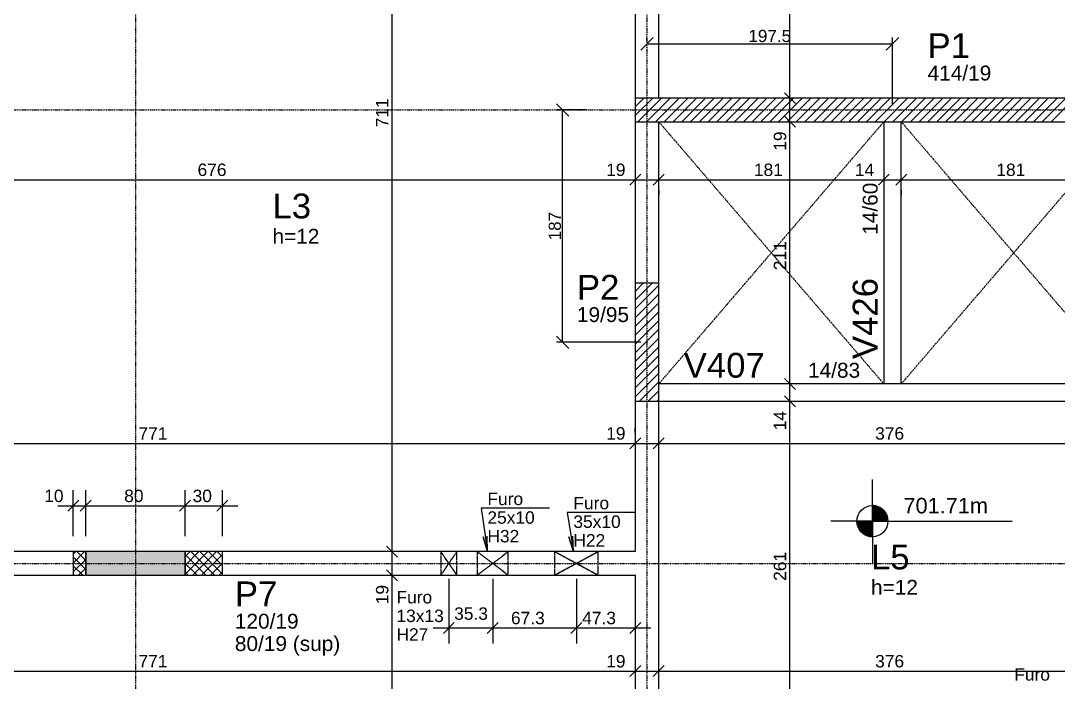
# Model space of a CAD drawing. Extents: x 37185 to 43130, y -8131 to -3926.
# Drawn here: x 38748 to 39583, y -5439 to -4906 of the extents above; entities that cross this region are included whole.
import ezdxf

# ---------------------------------------------------------------- set-up
doc = ezdxf.new("R2010")
doc.units = 0
doc.header["$MEASUREMENT"] = 0
doc.linetypes.add('ESTILO_TQS_0001', pattern=[1, 0.7, -0.3])
doc.linetypes.add('ESTILO_TQS_0004', pattern=[1.12, 0.5, -0.2, 0.01, -0.2, 0.01, -0.2])
doc.layers.get('0').update_dxf_attribs({"linetype": 'CONTINUOUS'})
doc.layers.get('Defpoints').update_dxf_attribs({"linetype": 'CONTINUOUS'})
for name, color, linetype in [('37', 4, 'CONTINUOUS'), ('39', 74, 'CONTINUOUS'), ('40', 240, 'CONTINUOUS'), ('42', 3, 'CONTINUOUS'), ('43', 3, 'CONTINUOUS'), ('44', 3, 'CONTINUOUS'), ('45', 2, 'CONTINUOUS'), ('46', 2, 'CONTINUOUS'), ('47', 2, 'CONTINUOUS'), ('53', 242, 'CONTINUOUS'), ('54', 242, 'CONTINUOUS'), ('55', 12, 'CONTINUOUS'), ('70', 160, 'CONTINUOUS'), ('75', 9, 'CONTINUOUS'), ('79', 12, 'CONTINUOUS'), ('81', 2, 'CONTINUOUS'), ('82', 252, 'CONTINUOUS'), ('83', 74, 'CONTINUOUS')]:
    doc.layers.add(name, color=color, linetype=linetype)
doc.styles.add('Arial_2mm 1-50', font='arial.ttf', dxfattribs={"height": 9.835329})
doc.styles.add('TQS_ARIAL', font='arial.ttf')
doc.dimstyles.new('Diagonal 2mm 1-50', dxfattribs={"dimscale": 30.48, "dimtxt": 9.8353, "dimasz": 0.328084, "dimexe": 0.164042, "dimexo": 0.164042, "dimgap": 0.04101, "dimtad": 1, "dimdec": 1, "dimdsep": 46, "dimtxsty": 'Arial_2mm 1-50', "dimblk1": 'OBLIQUE', "dimblk2": 'OBLIQUE', "dimsah": 1, "dimcen": 0.09, "dimadec": 8, "dimazin": 0, "dimtfac": 1, "dimtdec": 8, "dimtmove": 1, "dimatfit": 0, "dimfxl": 1, "dimtvp": 1, "dimtfillclr": 256, "dimtolj": 1, "dimtzin": 0, "dimarcsym": 2})

# ---------------------------------------------------------------- blocks, each defined once
blk = doc.blocks.new('_Oblique')
at = {"color": 0, "linetype": 'ByBlock', "lineweight": -2}
blk.add_line((-0.5, -0.5), (0.5, 0.5), dxfattribs=at)
blk = doc.blocks.new('*D117')
at = {"layer": '55', "color": 0, "linetype": 'Continuous', "lineweight": -2}
for p, q in [((39203.25, -4978.28), (39179.36, -4978.28)), ((39184.36, -5165.28), (39184.36, -4978.28)), ((39247.21, -5165.28), (39179.36, -5165.28))]:
    blk.add_line(p, q, dxfattribs=at)
at = {"layer": 'Defpoints', "color": 0, "linetype": 'Continuous'}
for p in [(39184.36, -4978.28), (39208.25, -4978.28), (39252.21, -5165.28)]:
    blk.add_point(p, dxfattribs=at)
at = {"layer": '55', "color": 0, "linetype": 'Continuous', "lineweight": -2, "xscale": 10, "yscale": 10, "zscale": 10}
for p, rotation in [((39184.36, -4978.28), 90), ((39184.36, -5165.28), 270)]:
    blk.add_blockref('_Oblique', p, dxfattribs=dict(at, rotation=rotation))
at = {"layer": '55', "color": 0, "linetype": 'Continuous', "insert": (39178.09, -5071.78), "char_height": 9.835, "attachment_point": 5, "rotation": 90, "style": 'Arial_2mm 1-50'}
blk.add_mtext('\\A1;187', dxfattribs=at)
blk = doc.blocks.new('*D118')
at = {"layer": '55', "color": 0, "linetype": 'Continuous', "lineweight": -2}
for p, q in [((39252.21, -4922.11), (39252.21, -4920.07)), ((39449.71, -4973.28), (39449.71, -4920.07)), ((39252.21, -4925.07), (39449.71, -4925.07))]:
    blk.add_line(p, q, dxfattribs=at)
at = {"layer": 'Defpoints', "color": 0, "linetype": 'Continuous'}
for p in [(39252.21, -4927.11), (39449.71, -4925.07), (39449.71, -4978.28)]:
    blk.add_point(p, dxfattribs=at)
at = {"layer": '55', "color": 0, "linetype": 'Continuous', "lineweight": -2, "xscale": 10, "yscale": 10, "zscale": 10, "rotation": 180}
blk.add_blockref('_Oblique', (39252.21, -4925.07), dxfattribs=at)
at = {"layer": '55', "color": 0, "linetype": 'Continuous', "lineweight": -2, "xscale": 10, "yscale": 10, "zscale": 10}
blk.add_blockref('_Oblique', (39449.71, -4925.07), dxfattribs=at)
at = {"layer": '55', "color": 0, "linetype": 'Continuous', "insert": (39350.96, -4918.8), "char_height": 9.835, "attachment_point": 5, "style": 'Arial_2mm 1-50'}
blk.add_mtext('\\A1;197.5', dxfattribs=at)

msp = doc.modelspace()

# ---------------------------------------------------------------- linework, layer by layer
at = {"layer": '37', "linetype": 'Continuous'}
for points in [[(39242.71, -4808.78), (39242.71, -4968.78)], [(39261.71, -4968.78), (39261.71, -4808.78)], [(39242.71, -4987.78), (39242.71, -5117.78)], [(39261.71, -5117.78), (39261.71, -4987.78)], [(39442.71, -4987.78), (39442.71, -5198.78)], [(39456.71, -5198.78), (39456.71, -4987.78)], [(39442.71, -5198.78), (39261.71, -5198.78)], [(39456.71, -5198.78), (39442.71, -5198.78)], [(39637.71, -5198.78), (39456.71, -5198.78)], [(39242.71, -5212.78), (39242.71, -5333.78)], [(39261.71, -5343.28), (39261.71, -5212.78)], [(39261.71, -5212.78), (39449.71, -5212.78)], [(39449.71, -5212.78), (39637.71, -5212.78)], [(38790.71, -5333.78), (38471.71, -5333.78)], [(39242.71, -5333.78), (38910.71, -5333.78)], [(39261.71, -5473.81), (39261.71, -5343.28)], [(38471.71, -5352.78), (38790.71, -5352.78)], [(38910.71, -5352.78), (39242.71, -5352.78)], [(39242.71, -5352.78), (39242.71, -5480.81)]]:
    msp.add_lwpolyline(points, dxfattribs=at)
at = {"layer": '39', "linetype": 'Continuous'}
for p, q in [((39242.71, -4982.86), (39256.78, -4968.78)), ((39242.71, -4975.79), (39249.71, -4968.78)), ((39244.86, -4987.78), (39263.86, -4968.78)), ((39251.93, -4987.78), (39270.93, -4968.78)), ((39259, -4987.78), (39278, -4968.78)), ((39266.07, -4987.78), (39285.07, -4968.78)), ((39273.14, -4987.78), (39292.14, -4968.78)), ((39280.21, -4987.78), (39299.21, -4968.78)), ((39287.28, -4987.78), (39306.28, -4968.78)), ((39294.35, -4987.78), (39313.35, -4968.78)), ((39301.42, -4987.78), (39320.42, -4968.78)), ((39308.5, -4987.78), (39327.5, -4968.78)), ((39315.57, -4987.78), (39334.57, -4968.78)), ((39322.64, -4987.78), (39341.64, -4968.78)), ((39329.71, -4987.78), (39348.71, -4968.78)), ((39336.78, -4987.78), (39355.78, -4968.78)), ((39343.85, -4987.78), (39362.85, -4968.78)), ((39350.92, -4987.78), (39369.92, -4968.78)), ((39357.99, -4987.78), (39376.99, -4968.78)), ((39365.06, -4987.78), (39384.06, -4968.78)), ((39372.14, -4987.78), (39391.14, -4968.78)), ((39379.21, -4987.78), (39398.21, -4968.78)), ((39386.28, -4987.78), (39405.28, -4968.78)), ((39393.35, -4987.78), (39412.35, -4968.78)), ((39400.42, -4987.78), (39419.42, -4968.78)), ((39407.49, -4987.78), (39426.49, -4968.78)), ((39414.56, -4987.78), (39433.56, -4968.78)), ((39421.63, -4987.78), (39440.63, -4968.78)), ((39428.7, -4987.78), (39447.7, -4968.78)), ((39435.77, -4987.78), (39454.77, -4968.78)), ((39442.85, -4987.78), (39461.85, -4968.78)), ((39449.92, -4987.78), (39468.92, -4968.78)), ((39456.99, -4987.78), (39475.99, -4968.78)), ((39464.06, -4987.78), (39483.06, -4968.78)), ((39471.13, -4987.78), (39490.13, -4968.78)), ((39478.2, -4987.78), (39497.2, -4968.78)), ((39485.27, -4987.78), (39504.27, -4968.78)), ((39492.34, -4987.78), (39511.34, -4968.78)), ((39499.41, -4987.78), (39518.41, -4968.78)), ((39506.49, -4987.78), (39525.49, -4968.78)), ((39513.56, -4987.78), (39532.56, -4968.78)), ((39520.63, -4987.78), (39539.63, -4968.78)), ((39527.7, -4987.78), (39546.7, -4968.78)), ((39534.77, -4987.78), (39553.77, -4968.78)), ((39541.84, -4987.78), (39560.84, -4968.78)), ((39548.91, -4987.78), (39567.91, -4968.78)), ((39555.98, -4987.78), (39574.98, -4968.78)), ((39563.05, -4987.78), (39582.05, -4968.78)), ((39570.13, -4987.78), (39589.13, -4968.78)), ((39577.2, -4987.78), (39596.2, -4968.78)), ((39242.71, -5131.35), (39256.28, -5117.78)), ((39242.71, -5124.28), (39249.21, -5117.78)), ((39242.71, -5138.42), (39261.71, -5119.42)), ((39242.71, -5145.49), (39261.71, -5126.49)), ((39242.71, -5152.56), (39261.71, -5133.56)), ((39242.71, -5159.64), (39261.71, -5140.64)), ((39242.71, -5166.71), (39261.71, -5147.71)), ((39242.71, -5173.78), (39261.71, -5154.78)), ((39242.71, -5180.85), (39261.71, -5161.85)), ((39242.71, -5187.92), (39261.71, -5168.92)), ((39242.71, -5194.99), (39261.71, -5175.99)), ((39242.71, -5202.06), (39261.71, -5183.06)), ((39242.71, -5209.13), (39261.71, -5190.13)), ((39246.13, -5212.78), (39261.71, -5197.2)), ((39253.2, -5212.78), (39261.71, -5204.27)), ((39260.27, -5212.78), (39261.71, -5211.35))]:
    msp.add_line(p, q, dxfattribs=at)
for points in [[(39656.71, -4968.78), (39242.71, -4968.78), (39242.71, -4987.78), (39656.71, -4987.78), (39656.71, -4968.78)], [(39242.71, -5212.78), (39261.71, -5212.78), (39261.71, -5117.78), (39242.71, -5117.78), (39242.71, -5212.78)]]:
    msp.add_lwpolyline(points, dxfattribs=at)
at = {"layer": '40', "linetype": 'Continuous'}
for p, q in [((38790.71, -5342.93), (38799.86, -5333.78)), ((38790.71, -5335.86), (38792.79, -5333.78)), ((38790.71, -5338.09), (38800.71, -5348.09)), ((38790.71, -5350.01), (38800.71, -5340.01)), ((38793.47, -5333.78), (38800.71, -5341.02)), ((38800.54, -5333.78), (38800.71, -5333.95)), ((38880.71, -5351.93), (38898.86, -5333.78)), ((38880.71, -5344.86), (38891.78, -5333.78)), ((38880.71, -5337.79), (38884.71, -5333.78)), ((38880.71, -5336.16), (38897.33, -5352.78)), ((38885.4, -5333.78), (38904.4, -5352.78)), ((38886.93, -5352.78), (38905.93, -5333.78)), ((38892.47, -5333.78), (38910.71, -5352.02)), ((38894, -5352.78), (38910.71, -5336.07)), ((38899.54, -5333.78), (38910.71, -5344.95)), ((38906.61, -5333.78), (38910.71, -5337.88)), ((38790.71, -5345.16), (38798.33, -5352.78)), ((38795, -5352.78), (38800.71, -5347.08)), ((38880.71, -5343.24), (38890.26, -5352.78)), ((38901.07, -5352.78), (38910.71, -5343.14)), ((38790.71, -5352.23), (38791.26, -5352.78)), ((38880.71, -5350.31), (38883.18, -5352.78)), ((38908.14, -5352.78), (38910.71, -5350.21))]:
    msp.add_line(p, q, dxfattribs=at)
for points in [[(38800.71, -5333.78), (38790.71, -5333.78), (38790.71, -5352.78), (38800.71, -5352.78), (38800.71, -5333.78)], [(38910.71, -5333.78), (38880.71, -5333.78), (38880.71, -5352.78), (38910.71, -5352.78), (38910.71, -5333.78)]]:
    msp.add_lwpolyline(points, dxfattribs=at)
at = {"layer": '53', "linetype": 'ESTILO_TQS_0001'}
for points in [[(39092.82, -5343.28), (39086.32, -5352.78), (39099.32, -5352.78), (39092.82, -5343.28), (39099.32, -5352.78), (39099.32, -5333.78), (39092.82, -5343.28), (39099.32, -5333.78), (39086.32, -5333.78), (39092.82, -5343.28), (39086.32, -5333.78), (39086.32, -5352.78), (39092.82, -5343.28)], [(39128.15, -5343.28), (39115.65, -5352.78), (39140.65, -5352.78), (39128.15, -5343.28), (39140.65, -5352.78), (39140.65, -5333.78), (39128.15, -5343.28), (39140.65, -5333.78), (39115.65, -5333.78), (39128.15, -5343.28), (39115.65, -5333.78), (39115.65, -5352.78), (39128.15, -5343.28)], [(39195.42, -5343.28), (39177.92, -5352.78), (39212.92, -5352.78), (39195.42, -5343.28), (39212.92, -5352.78), (39212.92, -5333.78), (39195.42, -5343.28), (39212.92, -5333.78), (39177.92, -5333.78), (39195.42, -5343.28), (39177.92, -5333.78), (39177.92, -5352.78), (39195.42, -5343.28)]]:
    msp.add_lwpolyline(points, dxfattribs=at)
at = {"layer": '55', "linetype": 'Continuous'}
for p, q in [((39433.52, -5309.24), (39433.52, -5275.68)), ((39433.52, -5296.74), (39433.52, -5321.74)), ((39433.52, -5297.35), (39437.35, -5297.35)), ((39433.52, -5298.14), (39439.25, -5298.14)), ((39433.52, -5298.93), (39440.58, -5298.93)), ((39433.52, -5299.73), (39441.63, -5299.73)), ((39433.52, -5300.52), (39442.47, -5300.52)), ((39433.52, -5301.31), (39443.17, -5301.31)), ((39433.52, -5302.11), (39443.78, -5302.11)), ((39433.52, -5302.9), (39444.29, -5302.9)), ((39433.52, -5303.69), (39444.72, -5303.69)), ((39433.52, -5304.48), (39445.08, -5304.48)), ((39433.52, -5305.28), (39445.37, -5305.28)), ((39433.52, -5306.07), (39445.61, -5306.07)), ((39433.52, -5306.86), (39445.79, -5306.86)), ((39433.52, -5309.24), (39399.96, -5309.24)), ((39421.02, -5309.24), (39446.02, -5309.24)), ((39433.52, -5310.03), (39421.02, -5310.03)), ((39433.52, -5310.83), (39421.12, -5310.83)), ((39433.52, -5311.62), (39421.25, -5311.62)), ((39433.52, -5312.41), (39421.43, -5312.41)), ((39433.52, -5313.21), (39421.66, -5313.21)), ((39433.52, -5314), (39421.96, -5314)), ((39433.52, -5314.79), (39422.32, -5314.79)), ((39433.52, -5315.58), (39422.75, -5315.58)), ((39433.52, -5307.66), (39445.92, -5307.66)), ((39433.52, -5308.45), (39445.99, -5308.45)), ((39433.52, -5309.24), (39546.02, -5309.24)), ((39433.52, -5309.24), (39433.52, -5342.8)), ((39433.52, -5316.38), (39423.26, -5316.38)), ((39433.52, -5317.17), (39423.85, -5317.17)), ((39433.52, -5317.96), (39424.56, -5317.96)), ((39433.52, -5318.76), (39425.41, -5318.76)), ((39433.52, -5319.55), (39426.45, -5319.55)), ((39433.52, -5320.34), (39427.77, -5320.34)), ((39433.52, -5321.13), (39429.67, -5321.13))]:
    msp.add_line(p, q, dxfattribs=at)
msp.add_circle((39433.52, -5309.24), 12.5, dxfattribs=at)
at = {"layer": '70', "linetype": 'ESTILO_TQS_0004'}
for p, q in [((38840.71, -4238.71), (38840.71, -6231.27)), ((39252.21, -4238.71), (39252.21, -6231.27)), ((37639.37, -4978.28), (40722.12, -4978.28)), ((37639.37, -5343.28), (40817.48, -5343.28))]:
    msp.add_line(p, q, dxfattribs=at)
at = {"layer": '75', "linetype": 'Continuous'}
for p, q in [((39047.21, -5346.28), (39047.21, -4610.28)), ((39367.16, -4981.28), (39367.16, -4755.28)), ((39367.16, -5000.28), (39367.16, -4956.28)), ((39371.58, -4973.2), (39362.74, -4964.36)), ((39371.58, -4973.2), (39362.74, -4964.36)), ((39367.16, -4968.78), (39367.16, -4968.78)), ((39367.16, -4968.78), (39367.16, -4968.78)), ((39367.16, -5211.28), (39367.16, -4975.28)), ((39371.58, -4992.2), (39362.74, -4983.36)), ((39371.58, -4992.2), (39362.74, -4983.36)), ((39367.16, -4987.78), (39367.16, -4987.78)), ((39367.16, -4987.78), (39367.16, -4987.78)), ((39238.29, -5038.85), (39247.13, -5030.01)), ((39238.29, -5038.85), (39247.13, -5030.01)), ((39242.71, -5030.67), (39242.71, -5030.67)), ((39242.71, -5030.67), (39242.71, -5030.67)), ((39257.29, -5038.85), (39266.13, -5030.01)), ((39257.29, -5038.85), (39266.13, -5030.01)), ((39261.71, -5030.67), (39261.71, -5030.67)), ((39261.71, -5030.67), (39261.71, -5030.67)), ((39438.29, -5038.85), (39447.13, -5030.01)), ((39438.29, -5038.85), (39447.13, -5030.01)), ((39442.71, -5030.67), (39442.71, -5030.67)), ((39442.71, -5030.67), (39442.71, -5030.67)), ((39452.29, -5038.85), (39461.13, -5030.01)), ((39452.29, -5038.85), (39461.13, -5030.01)), ((39456.71, -5030.67), (39456.71, -5030.67)), ((39456.71, -5030.67), (39456.71, -5030.67)), ((38554.21, -5034.43), (39255.21, -5034.43)), ((39230.21, -5034.43), (39274.21, -5034.43)), ((39249.21, -5034.43), (39455.21, -5034.43)), ((39430.21, -5034.43), (39469.21, -5034.43)), ((39444.21, -5034.43), (39650.21, -5034.43)), ((39242.71, -5043.17), (39242.71, -5046.93)), ((39242.71, -5043.17), (39242.71, -5046.93)), ((39261.71, -5043.17), (39261.71, -5046.93)), ((39261.71, -5043.17), (39261.71, -5046.93)), ((39442.71, -5043.17), (39442.71, -5046.93)), ((39442.71, -5043.17), (39442.71, -5046.93)), ((39456.71, -5043.17), (39456.71, -5046.93)), ((39456.71, -5043.17), (39456.71, -5046.93)), ((39367.16, -5225.28), (39367.16, -5186.28)), ((39371.58, -5203.2), (39362.74, -5194.36)), ((39371.58, -5203.2), (39362.74, -5194.36)), ((39367.16, -5198.78), (39367.16, -5198.78)), ((39367.16, -5198.78), (39367.16, -5198.78)), ((39367.16, -5486.31), (39367.16, -5200.28)), ((39371.58, -5217.2), (39362.74, -5208.36)), ((39371.58, -5217.2), (39362.74, -5208.36)), ((39367.16, -5212.78), (39367.16, -5212.78)), ((39367.16, -5212.78), (39367.16, -5212.78)), ((39242.71, -5237.69), (39242.71, -5234.15)), ((39242.71, -5237.69), (39242.71, -5234.15)), ((39261.71, -5237.69), (39261.71, -5234.15)), ((39261.71, -5237.69), (39261.71, -5234.15)), ((38459.21, -5246.65), (39255.21, -5246.65)), ((39230.21, -5246.65), (39274.21, -5246.65)), ((39238.29, -5251.07), (39247.13, -5242.23)), ((39238.29, -5251.07), (39247.13, -5242.23)), ((39249.21, -5246.65), (39650.21, -5246.65)), ((39257.29, -5251.07), (39266.13, -5242.23)), ((39257.29, -5251.07), (39266.13, -5242.23)), ((39242.71, -5250.19), (39242.71, -5250.19)), ((39242.71, -5250.19), (39242.71, -5250.19)), ((39261.71, -5250.19), (39261.71, -5250.19)), ((39261.71, -5250.19), (39261.71, -5250.19)), ((38790.71, -5321.28), (38790.71, -5284.39)), ((38800.71, -5321.28), (38800.71, -5284.39)), ((38800.71, -5321.28), (38800.71, -5284.39)), ((38880.71, -5321.28), (38880.71, -5284.39)), ((38880.71, -5321.28), (38880.71, -5284.39)), ((38910.71, -5321.28), (38910.71, -5284.39)), ((38778.21, -5296.89), (38813.21, -5296.89)), ((38786.29, -5301.31), (38795.13, -5292.47)), ((38788.21, -5296.89), (38893.21, -5296.89)), ((38796.29, -5301.31), (38805.13, -5292.47)), ((38796.29, -5301.31), (38805.13, -5292.47)), ((38868.21, -5296.89), (38923.21, -5296.89)), ((38876.29, -5301.31), (38885.13, -5292.47)), ((38876.29, -5301.31), (38885.13, -5292.47)), ((38906.29, -5301.31), (38915.13, -5292.47)), ((39047.21, -5365.28), (39047.21, -5321.28)), ((39051.63, -5338.2), (39042.79, -5329.36)), ((39051.63, -5338.2), (39042.79, -5329.36)), ((38790.71, -5333.78), (38790.71, -5333.78)), ((38800.71, -5333.78), (38800.71, -5333.78)), ((38800.71, -5333.78), (38800.71, -5333.78)), ((38880.71, -5333.78), (38880.71, -5333.78)), ((38880.71, -5333.78), (38880.71, -5333.78)), ((38910.71, -5333.78), (38910.71, -5333.78)), ((39047.21, -5333.78), (39047.21, -5333.78)), ((39047.21, -5333.78), (39047.21, -5333.78)), ((39047.21, -6076.28), (39047.21, -5340.28)), ((39051.63, -5357.2), (39042.79, -5348.36)), ((39051.63, -5357.2), (39042.79, -5348.36)), ((39092.82, -5343.28), (39092.82, -5343.28)), ((39128.15, -5343.28), (39128.15, -5343.28)), ((39128.15, -5343.28), (39128.15, -5343.28)), ((39195.42, -5343.28), (39195.42, -5343.28)), ((39195.42, -5343.28), (39195.42, -5343.28)), ((39047.21, -5352.78), (39047.21, -5352.78)), ((39047.21, -5352.78), (39047.21, -5352.78)), ((39092.82, -5355.78), (39092.82, -5407.72)), ((39128.15, -5355.78), (39128.15, -5407.72)), ((39128.15, -5355.78), (39128.15, -5407.72)), ((39195.42, -5355.78), (39195.42, -5407.72)), ((39195.42, -5355.78), (39195.42, -5407.72)), ((39242.71, -5382.37), (39242.71, -5382.37)), ((39088.4, -5399.64), (39097.24, -5390.8)), ((39123.73, -5399.64), (39132.57, -5390.8)), ((39123.73, -5399.64), (39132.57, -5390.8)), ((39191, -5399.64), (39199.84, -5390.8)), ((39191, -5399.64), (39199.84, -5390.8)), ((39238.29, -5399.64), (39247.13, -5390.8)), ((39080.32, -5395.22), (39140.65, -5395.22)), ((39115.65, -5395.22), (39207.92, -5395.22)), ((39182.92, -5395.22), (39255.21, -5395.22)), ((39242.71, -5394.87), (39242.71, -5407.72)), ((38459.21, -5429.98), (39255.21, -5429.98)), ((39230.21, -5429.98), (39274.21, -5429.98)), ((39238.29, -5434.4), (39247.13, -5425.56)), ((39238.29, -5434.4), (39247.13, -5425.56)), ((39242.71, -5429.98), (39242.71, -5429.98)), ((39242.71, -5429.98), (39242.71, -5429.98)), ((39249.21, -5429.98), (39650.21, -5429.98)), ((39257.29, -5434.4), (39266.13, -5425.56)), ((39257.29, -5434.4), (39266.13, -5425.56)), ((39261.71, -5429.98), (39261.71, -5429.98)), ((39261.71, -5429.98), (39261.71, -5429.98))]:
    msp.add_line(p, q, dxfattribs=at)
for points in [[(39173.85, -5298.82), (39118.85, -5298.82), (39123.85, -5333.78), (39120.48, -5321.75), (39123.85, -5333.78), (39123.71, -5321.28)], [(39243, -5302.18), (39188, -5302.18), (39193, -5333.78), (39189.45, -5321.8), (39193, -5333.78), (39192.67, -5321.29)]]:
    msp.add_lwpolyline(points, dxfattribs=at)
at = {"layer": '79', "linetype": 'Continuous'}
for points in [[(39433.52, -5296.74), (39433.52, -5309.24), (39446.02, -5309.24), (39446.01, -5308.79), (39445.96, -5308), (39445.85, -5307.21), (39445.69, -5306.39), (39445.49, -5305.65), (39445.21, -5304.83), (39444.88, -5304.02), (39444.5, -5303.27), (39444.02, -5302.47), (39443.45, -5301.65), (39442.75, -5300.81), (39442.16, -5300.2), (39441.36, -5299.51), (39440.82, -5299.1), (39440.24, -5298.7), (39439.53, -5298.28), (39438.83, -5297.92), (39437.74, -5297.48), (39436.75, -5297.17), (39435.96, -5296.98), (39435, -5296.83), (39434.22, -5296.76), (39433.52, -5296.74)], [(39433.52, -5321.74), (39433.52, -5309.24), (39421.02, -5309.24), (39421.03, -5309.7), (39421.08, -5310.48), (39421.18, -5311.27), (39421.35, -5312.1), (39421.55, -5312.83), (39421.82, -5313.65), (39422.16, -5314.46), (39422.54, -5315.21), (39423.01, -5316.01), (39423.59, -5316.83), (39424.29, -5317.67), (39424.88, -5318.28), (39425.67, -5318.97), (39426.21, -5319.39), (39426.8, -5319.78), (39427.51, -5320.2), (39428.21, -5320.56), (39429.29, -5321.01), (39430.28, -5321.31), (39431.07, -5321.5), (39432.04, -5321.65), (39432.82, -5321.72), (39433.52, -5321.74)]]:
    msp.add_lwpolyline(points, dxfattribs=at)
at = {"layer": '81', "linetype": 'ESTILO_TQS_0001'}
for p, q in [((39261.71, -5198.78), (39442.71, -4987.78)), ((39261.71, -4987.78), (39442.71, -5198.78)), ((39456.71, -5198.78), (39637.71, -4987.78)), ((39456.71, -4987.78), (39637.71, -5198.78))]:
    msp.add_line(p, q, dxfattribs=at)
at = {"layer": '82', "linetype": 'Continuous'}
for p, q in [((39449.71, -4978.28), (39449.71, -4978.28)), ((39252.21, -5165.28), (39252.21, -5165.28)), ((38795.71, -5343.28), (38795.71, -5343.28)), ((38840.71, -5343.28), (38840.71, -5343.28)), ((38850.71, -5343.28), (38850.71, -5343.28)), ((38850.71, -5343.28), (38850.71, -5343.28)), ((38895.71, -5343.28), (38895.71, -5343.28))]:
    msp.add_line(p, q, dxfattribs=at)
at = {"layer": '83', "linetype": 'Continuous'}
msp.add_lwpolyline([(38800.71, -5352.78), (38880.71, -5352.78), (38880.71, -5333.78), (38800.71, -5333.78), (38800.71, -5352.78)], dxfattribs=at)
for points in [[(38800.71, -5352.78), (38880.71, -5352.78), (38880.71, -5333.78)], [(38800.71, -5352.78), (38880.71, -5333.78), (38800.71, -5333.78)], [(38800.71, -5352.78), (38800.71, -5333.78), (38800.71, -5352.78)]]:
    msp.add_solid(points, dxfattribs=at)

# ---------------------------------------------------------------- texts
at = {"layer": '42', "linetype": 'Continuous', "style": 'TQS_ARIAL'}
msp.add_text('V426', height=20, rotation=90, dxfattribs=at).set_placement((39437.71, -5178.78))
msp.add_text('V407', height=20, dxfattribs=at).set_placement((39281.71, -5193.78))
at = {"layer": '43', "linetype": 'Continuous', "style": 'TQS_ARIAL'}
for s, p in [('P1', (39477.86, -4936.57)), ('P2', (39195.84, -5131)), ('P7', (38920.71, -5377.78))]:
    msp.add_text(s, height=20, dxfattribs=at).set_placement(p)
at = {"layer": '44', "linetype": 'Continuous', "style": 'TQS_ARIAL'}
for s, p in [('L3', (38950.94, -5065.55)), ('L5', (39432.39, -5348.09))]:
    msp.add_text(s, height=20, dxfattribs=at).set_placement(p)
at = {"layer": '45', "linetype": 'Continuous', "style": 'TQS_ARIAL'}
msp.add_text('14/60', height=12, rotation=90, dxfattribs=at).set_placement((39437.71, -5078.78))
msp.add_text('14/83', height=12, dxfattribs=at).set_placement((39381.71, -5193.78))
at = {"layer": '46', "linetype": 'Continuous', "style": 'TQS_ARIAL'}
for s, p in [('414/19', (39477.86, -4954.57)), ('19/95', (39195.84, -5149)), ('120/19', (38920.71, -5395.78)), ('80/19 (sup)', (38920.71, -5413.78))]:
    msp.add_text(s, height=12, dxfattribs=at).set_placement(p)
at = {"layer": '47', "linetype": 'Continuous', "style": 'TQS_ARIAL'}
for p in [(38950.94, -5085.95), (39432.39, -5368.49)]:
    msp.add_text('h=12', height=12, dxfattribs=at).set_placement(p)
at = {"layer": '54', "linetype": 'Continuous', "style": 'TQS_ARIAL'}
for s, p in [('Furo', (39123.85, -5296.32)), ('Furo', (39193, -5299.68)), ('25x10', (39123.85, -5311.32)), ('35x10', (39193, -5314.68)), ('H32', (39123.85, -5326.32)), ('H22', (39193, -5329.68)), ('Furo', (39050.69, -5375.45)), ('13x13', (39050.69, -5390.45)), ('H27', (39050.69, -5405.45)), ('Furo', (39547.62, -5437.6))]:
    msp.add_text(s, height=10, dxfattribs=at).set_placement(p)
at = {"layer": '55', "linetype": 'Continuous', "style": 'TQS_ARIAL'}
msp.add_text('701.71m', height=12.5, dxfattribs=at).set_placement((39458.52, -5302.99))
at = {"layer": '75', "linetype": 'Continuous', "style": 'TQS_ARIAL'}
for s, p in [('711', (39044.21, -4992.28)), ('19', (39364.16, -5011.12)), ('211', (39364.16, -5107.28)), ('14', (39364.16, -5236.12)), ('261', (39364.16, -5357.3)), ('19', (39044.21, -5376.12))]:
    msp.add_text(s, height=10, rotation=90, dxfattribs=at).set_placement(p)
for s, p in [('676', (38890.71, -5031.43)), ('19', (39219.38, -5031.43)), ('181', (39338.21, -5031.43)), ('14', (39419.38, -5031.43)), ('181', (39533.21, -5031.43)), ('771', (38843.21, -5243.65)), ('19', (39219.38, -5243.65)), ('376', (39435.71, -5243.65)), ('10', (38767.38, -5293.89)), ('80', (38831.71, -5293.89)), ('30', (38886.71, -5293.89)), ('35.3', (39097.09, -5388.62)), ('67.3', (39142.78, -5392.22)), ('47.3', (39200.06, -5392.22)), ('771', (38843.21, -5426.98)), ('19', (39219.38, -5426.98)), ('376', (39435.71, -5426.98))]:
    msp.add_text(s, height=10, dxfattribs=at).set_placement(p)

# ---------------------------------------------------------------- dimensions: what is measured, and where the dimension line sits
at = {"layer": '55', "linetype": 'Continuous'}
dim = msp.add_linear_dim(base=(39449.71, -4925.07), p1=(39252.21, -4927.11), p2=(39449.71, -4978.28), dimstyle='Diagonal 2mm 1-50', override={"dimpost": '<>'}, dxfattribs=at)
dim.commit()
dim.dimension.update_dxf_attribs({"geometry": '*D118', "text_midpoint": (39350.96, -4918.8)})
dim = msp.add_linear_dim(base=(39184.36, -4978.28), p1=(39252.21, -5165.28), p2=(39208.25, -4978.28), angle=90, dimstyle='Diagonal 2mm 1-50', override={"dimpost": '<>'}, dxfattribs=at)
dim.commit()
dim.dimension.update_dxf_attribs({"geometry": '*D117', "text_midpoint": (39178.09, -5071.78)})

doc.saveas('drawing.dxf')
